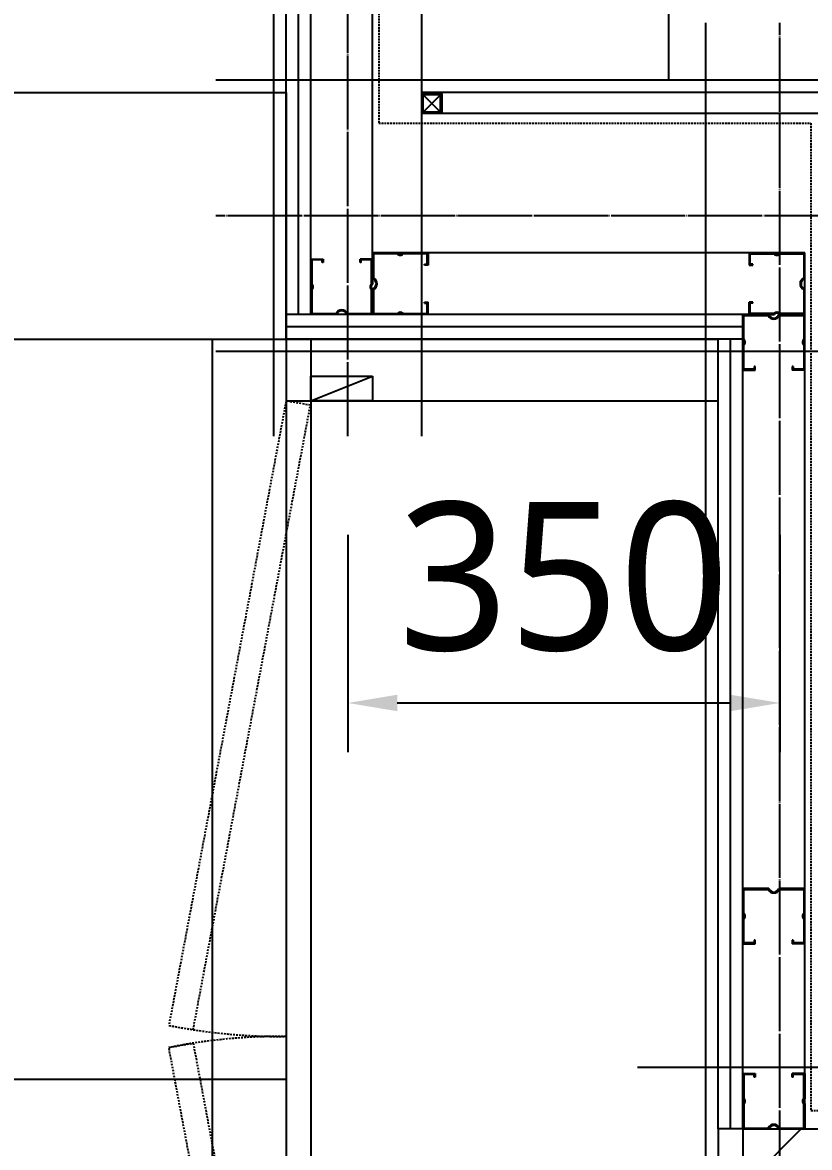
# Model space of a CAD drawing. Extents: x 42284 to 53516, y 22095 to 40513.
# Drawn here: x 47937 to 48575, y 26589 to 27500 of the extents above; entities that cross this region are included whole.
import ezdxf

# ---------------------------------------------------------------- set-up
doc = ezdxf.new("R2010")
doc.units = 0
doc.header["$MEASUREMENT"] = 0
for name, pattern in [('UP-ADD-LT-1', [62, 60, -1, 0, -1]), ('UP-ADD-LT-3', [2.5, 1.5, -1]), ('UP-ADD-LT-5', [2.3, 1.5, -0.8])]:
    doc.linetypes.add(name, pattern=pattern)
for name, color, linetype in [('25B_A-CEN', 1, 'UP-ADD-LT-1'), ('25B_A-ETC', 7, 'Continuous'), ('25B_A-FIN', 8, 'Continuous'), ('25B_A-MC', 171, 'Continuous'), ('25B_A-TILE', 253, 'Continuous'), ('25B_A-WALB', 3, 'Continuous'), ('25B_AA-EL-PCN4', 4, 'Continuous'), ('25B_AA-XXXX-PATT', 8, 'Continuous'), ('25B_DIM', 7, 'Continuous'), ('25B_X-25$0$AA-DETL-PCN9', 9, 'Continuous'), ('25B_X-25$0$AA-FFXM-SANI', 4, 'Continuous'), ('25B_X-25$0$AA-XXXX-FUR', 8, 'Continuous')]:
    doc.layers.add(name, color=color, linetype=linetype)
doc.styles.add('UP-A31-REDRAW', font='malgun.ttf')
doc.dimstyles.new('ISO-25', dxfattribs={"dimtxt": 2.5, "dimasz": 2.5, "dimexe": 1.25, "dimexo": 0.625, "dimtad": 1, "dimdsep": 46, "dimtxsty": 'Standard', "dimcen": 2.5, "dimadec": 0, "dimazin": 0, "dimtfac": 1, "dimtmove": 0, "dimatfit": 3, "dimfxl": 1, "dimarcsym": 0})

# ---------------------------------------------------------------- blocks, each defined once
blk = doc.blocks.new('*D45')
at = {"layer": '25B_DIM', "color": 7, "lineweight": -2, "transparency": 16777216}
for p, q in [((48200.87, 27084.99), (48200.87, 26908.8)), ((48550.87, 27084.99), (48550.87, 26908.8)), ((48240.87, 26948.8), (48510.87, 26948.8))]:
    blk.add_line(p, q, dxfattribs=at)
at = {"layer": '25B_DIM', "color": 7, "transparency": 16777216}
for points in [[(48240.87, 26955.47), (48240.87, 26942.14), (48200.87, 26948.8)], [(48510.87, 26955.47), (48510.87, 26942.14), (48550.87, 26948.8)]]:
    blk.add_solid(points, dxfattribs=at)
at = {"layer": 'Defpoints', "color": 0, "transparency": 16777216}
for p in [(48200.87, 27164.99), (48550.87, 27164.99), (48550.87, 26948.8)]:
    blk.add_point(p, dxfattribs=at)
at = {"layer": '25B_DIM', "color": 3, "transparency": 16777216, "insert": (48375.87, 27050.8), "char_height": 120, "attachment_point": 5, "style": 'UP-A31-REDRAW'}
blk.add_mtext('350', dxfattribs=at)

msp = doc.modelspace()

# ---------------------------------------------------------------- hatches: boundary and pattern name
at = {"layer": '25B_AA-XXXX-PATT'}
h = msp.add_hatch(dxfattribs=at)
h.set_pattern_fill('_USER', color=256, scale=60, angle=45, style=0, pattern_type=0)
h.set_pattern_definition([(45, (46120.87, 25683.684), (-42.4264, 42.4264), [])])
h.paths.add_polyline_path([(48610.87, 26513.56), (48610.87, 26093.56), (48520.87, 26093.56), (48520.87, 26603.56), (49640.87, 26603.56), (49640.87, 26513.56)])

# ---------------------------------------------------------------- linework, layer by layer
at = {"layer": '25B_A-CEN'}
for p, q in [((48200.87, 27165), (48200.87, 29089.04)), ((48550.87, 26558.56), (48550.87, 27499.9)), ((48660.31, 27343.56), (48093.88, 27343.56))]:
    msp.add_line(p, q, dxfattribs=at)
at = {"layer": '25B_A-ETC', "color": 8, "linetype": 'Continuous'}
for p, q in [((48150.87, 27243.56), (48150.87, 27553.56)), ((48160.87, 27263.56), (48160.87, 27553.56)), ((48170.87, 27263.56), (48170.87, 27553.56)), ((48220.87, 27313.56), (48220.87, 27553.56)), ((48275.87, 27427.56), (48261.87, 27427.56)), ((48570.87, 27313.56), (48220.87, 27313.56)), ((48570.87, 26603.56), (48570.87, 27313.56)), ((48520.87, 27263.56), (48150.87, 27263.56)), ((48520.87, 26603.56), (48520.87, 27263.56)), ((48520.87, 27253.56), (48150.87, 27253.56)), ((48520.87, 27243.56), (48150.87, 27243.56)), ((48500.87, 26603.56), (48500.87, 27243.56)), ((48500.87, 26603.56), (48500.87, 27243.56)), ((48510.87, 26603.56), (48510.87, 27243.56)), ((48520.87, 26603.56), (48500.87, 26603.56))]:
    msp.add_line(p, q, dxfattribs=at)
for points in [[(48600.87, 27443.56), (48260.87, 27443.56)], [(48275.87, 27441.56), (48261.87, 27441.56), (48275.87, 27427.56), (48275.87, 27441.56), (48261.87, 27427.56), (48261.87, 27441.56)], [(48600.87, 27426.56), (48260.87, 27426.56)]]:
    msp.add_lwpolyline(points, dxfattribs=at)
msp.add_lwpolyline([(48260.87, 27426.56), (48260.87, 27442.56), (48276.87, 27442.56), (48276.87, 27426.56)], close=True, dxfattribs=at)
at = {"layer": '25B_A-FIN'}
for p, q in [((48150.87, 27243.56), (48150.87, 26113.56)), ((48150.87, 27243.56), (48500.87, 27243.56)), ((48170.87, 27243.56), (48170.87, 26113.56)), ((48150.87, 27193.56), (48500.87, 27193.56)), ((48500.87, 26603.56), (48500.87, 26093.56))]:
    msp.add_line(p, q, dxfattribs=at)
at = {"layer": '25B_A-MC'}
for p, q in [((48140.87, 27165), (48140.87, 29089.04)), ((48260.87, 27165), (48260.87, 29089.04)), ((48490.87, 25683.68), (48490.87, 27499.9)), ((48660.31, 27453.56), (48093.88, 27453.56)), ((48660.31, 27233.56), (48093.88, 27233.56)), ((48435.43, 26653.56), (49740.87, 26653.56))]:
    msp.add_line(p, q, dxfattribs=at)
at = {"layer": '25B_A-TILE'}
for p, q in [((48460.87, 27453.56), (48460.87, 28903.56)), ((46890.87, 27443.56), (48150.87, 27443.56)), ((48150.87, 27443.56), (48150.87, 27243.56)), ((48090.87, 27243.56), (48090.87, 26113.56)), ((48150.87, 26643.56), (46890.87, 26643.56))]:
    msp.add_line(p, q, dxfattribs=at)
at = {"layer": '25B_A-WALB'}
for q in [(49640.87, 26603.56), (48520.87, 26093.56)]:
    msp.add_line((48520.87, 26603.56), q, dxfattribs=at)
at = {"layer": '25B_AA-EL-PCN4'}
msp.add_line((46890.87, 27243.56), (48150.87, 27243.56), dxfattribs=at)
at = {"layer": '25B_X-25$0$AA-DETL-PCN9', "color": 8}
for p, q in [((48170.87, 27308.56), (48170.87, 27288.06)), ((48170.87, 27288.06), (48170.87, 27308.56)), ((48170.87, 27308.56), (48180.87, 27308.56)), ((48180.07, 27307.81), (48171.67, 27307.81)), ((48171.67, 27307.81), (48171.67, 27288.45)), ((48180.07, 27305.61), (48180.07, 27307.81)), ((48180.87, 27305.61), (48180.07, 27305.61)), ((48180.87, 27308.56), (48180.87, 27305.61)), ((48220.87, 27308.56), (48210.87, 27308.56)), ((48210.87, 27305.61), (48210.87, 27308.56)), ((48211.67, 27305.61), (48210.87, 27305.61)), ((48220.07, 27307.81), (48211.67, 27307.81)), ((48211.67, 27305.61), (48211.67, 27307.81)), ((48220.07, 27288.45), (48220.07, 27307.81)), ((48220.87, 27313.56), (48241.37, 27313.56)), ((48220.87, 27292.56), (48220.87, 27313.56)), ((48220.87, 27308.56), (48220.87, 27288.11)), ((48240.98, 27312.76), (48221.67, 27312.76)), ((48221.67, 27312.76), (48221.67, 27293.11)), ((48265.87, 27313.56), (48245.37, 27313.56)), ((48245.37, 27313.56), (48265.87, 27313.56)), ((48265.11, 27312.76), (48245.76, 27312.76)), ((48265.11, 27304.36), (48265.11, 27312.76)), ((48265.87, 27313.56), (48265.87, 27303.56)), ((48525.87, 27313.56), (48546.37, 27313.56)), ((48546.37, 27313.56), (48525.87, 27313.56)), ((48525.87, 27313.56), (48525.87, 27303.56)), ((48526.63, 27304.36), (48526.63, 27312.76)), ((48526.63, 27312.76), (48545.98, 27312.76)), ((48570.87, 27313.56), (48550.37, 27313.56)), ((48550.76, 27312.76), (48570.07, 27312.76)), ((48570.07, 27312.76), (48570.07, 27293.11)), ((48570.87, 27292.56), (48570.87, 27313.56)), ((48262.91, 27303.56), (48262.91, 27304.36)), ((48262.91, 27304.36), (48265.11, 27304.36)), ((48265.87, 27303.56), (48262.91, 27303.56)), ((48525.87, 27303.56), (48528.83, 27303.56)), ((48528.83, 27304.36), (48526.63, 27304.36)), ((48528.83, 27303.56), (48528.83, 27304.36)), ((48170.87, 27263.56), (48170.87, 27284.06)), ((48171.67, 27283.67), (48171.67, 27264.36)), ((48220.07, 27264.36), (48220.07, 27283.67)), ((48220.87, 27263.56), (48220.87, 27284.56)), ((48220.87, 27284.11), (48220.87, 27263.56)), ((48221.67, 27284.01), (48221.67, 27264.36)), ((48570.07, 27284.01), (48570.07, 27264.36)), ((48570.87, 27263.56), (48570.87, 27284.56)), ((48262.91, 27272.76), (48262.91, 27273.56)), ((48262.91, 27273.56), (48265.87, 27273.56)), ((48262.91, 27272.76), (48265.11, 27272.76)), ((48265.11, 27264.36), (48265.11, 27272.76)), ((48265.87, 27263.56), (48265.87, 27273.56)), ((48525.87, 27263.56), (48525.87, 27273.56)), ((48528.83, 27273.56), (48525.87, 27273.56)), ((48526.63, 27264.36), (48526.63, 27272.76)), ((48528.83, 27272.76), (48526.63, 27272.76)), ((48528.83, 27272.76), (48528.83, 27273.56)), ((48191.87, 27263.56), (48170.87, 27263.56)), ((48171.67, 27264.36), (48191.32, 27264.36)), ((48220.87, 27263.56), (48199.87, 27263.56)), ((48200.42, 27264.36), (48220.07, 27264.36)), ((48241.41, 27263.56), (48220.87, 27263.56)), ((48221.67, 27264.36), (48240.98, 27264.36)), ((48265.87, 27263.56), (48245.41, 27263.56)), ((48245.76, 27264.36), (48265.11, 27264.36)), ((48520.87, 27263.56), (48520.87, 27243.06)), ((48541.87, 27263.56), (48520.87, 27263.56)), ((48521.67, 27243.45), (48521.67, 27262.76)), ((48521.67, 27262.76), (48541.32, 27262.76)), ((48525.87, 27263.56), (48546.33, 27263.56)), ((48545.98, 27264.36), (48526.63, 27264.36)), ((48570.87, 27263.56), (48549.87, 27263.56)), ((48550.33, 27263.56), (48570.87, 27263.56)), ((48550.42, 27262.76), (48570.07, 27262.76)), ((48570.07, 27264.36), (48550.76, 27264.36)), ((48570.07, 27262.76), (48570.07, 27243.45)), ((48570.87, 27243.02), (48570.87, 27263.56)), ((48520.87, 27218.56), (48520.87, 27239.06)), ((48520.87, 27239.06), (48520.87, 27218.56)), ((48521.67, 27219.32), (48521.67, 27238.67)), ((48570.07, 27238.67), (48570.07, 27219.32)), ((48570.87, 27218.56), (48570.87, 27239.02)), ((48520.87, 27218.56), (48530.87, 27218.56)), ((48530.07, 27219.32), (48521.67, 27219.32)), ((48530.87, 27221.52), (48530.07, 27221.52)), ((48530.07, 27221.52), (48530.07, 27219.32)), ((48530.87, 27218.56), (48530.87, 27221.52)), ((48561.67, 27221.52), (48560.87, 27221.52)), ((48560.87, 27221.52), (48560.87, 27218.56)), ((48570.87, 27218.56), (48560.87, 27218.56)), ((48561.67, 27221.52), (48561.67, 27219.32)), ((48570.07, 27219.32), (48561.67, 27219.32)), ((48520.87, 26798.56), (48520.87, 26778.06)), ((48541.87, 26798.56), (48520.87, 26798.56)), ((48521.67, 26778.45), (48521.67, 26797.76)), ((48521.67, 26797.76), (48541.32, 26797.76)), ((48570.87, 26798.56), (48549.87, 26798.56)), ((48550.42, 26797.76), (48570.07, 26797.76)), ((48570.07, 26797.76), (48570.07, 26778.45)), ((48570.87, 26778.02), (48570.87, 26798.56)), ((48520.87, 26753.56), (48520.87, 26774.06)), ((48520.87, 26774.06), (48520.87, 26753.56)), ((48521.67, 26754.32), (48521.67, 26773.67)), ((48570.07, 26773.67), (48570.07, 26754.32)), ((48570.87, 26753.56), (48570.87, 26774.02)), ((48520.87, 26753.56), (48530.87, 26753.56)), ((48530.07, 26754.32), (48521.67, 26754.32)), ((48530.87, 26756.52), (48530.07, 26756.52)), ((48530.07, 26756.52), (48530.07, 26754.32)), ((48530.87, 26753.56), (48530.87, 26756.52)), ((48561.67, 26756.52), (48560.87, 26756.52)), ((48560.87, 26756.52), (48560.87, 26753.56)), ((48570.87, 26753.56), (48560.87, 26753.56)), ((48561.67, 26756.52), (48561.67, 26754.32)), ((48570.07, 26754.32), (48561.67, 26754.32)), ((48520.87, 26648.56), (48520.87, 26628.06)), ((48520.87, 26628.06), (48520.87, 26648.56)), ((48520.87, 26648.56), (48530.87, 26648.56)), ((48530.87, 26648.56), (48530.87, 26645.61)), ((48570.87, 26648.56), (48560.87, 26648.56)), ((48560.87, 26645.61), (48560.87, 26648.56)), ((48570.87, 26648.56), (48570.87, 26628.11)), ((48530.07, 26647.81), (48521.67, 26647.81)), ((48521.67, 26647.81), (48521.67, 26628.45)), ((48530.07, 26645.61), (48530.07, 26647.81)), ((48530.87, 26645.61), (48530.07, 26645.61)), ((48561.67, 26645.61), (48560.87, 26645.61)), ((48570.07, 26647.81), (48561.67, 26647.81)), ((48561.67, 26645.61), (48561.67, 26647.81)), ((48570.07, 26628.45), (48570.07, 26647.81)), ((48520.87, 26603.56), (48520.87, 26624.06)), ((48521.67, 26623.67), (48521.67, 26604.36)), ((48570.07, 26604.36), (48570.07, 26623.67)), ((48570.87, 26624.11), (48570.87, 26603.56)), ((48541.87, 26603.56), (48520.87, 26603.56)), ((48521.67, 26604.36), (48541.32, 26604.36)), ((48570.87, 26603.56), (48549.87, 26603.56)), ((48550.42, 26604.36), (48570.07, 26604.36))]:
    msp.add_line(p, q, dxfattribs=at)
for centre, radius, start, end in [((48243.37, 27314.91), 3.21, 221.90454, 318.09546), ((48243.37, 27314.91), 2.41, 213.89126, 326.10874), ((48548.37, 27314.91), 3.21, 221.90454, 318.09546), ((48548.37, 27314.91), 2.41, 213.89126, 326.10874), ((48169.53, 27286.06), 2.41, 303.89126, 56.10874), ((48169.53, 27286.06), 3.21, 311.90454, 48.09546), ((48222.21, 27286.06), 3.21, 131.90454, 228.09546), ((48222.21, 27286.11), 2.41, 123.89126, 236.10874), ((48219.63, 27288.56), 4.19, 287.18474, 72.81526), ((48219.63, 27288.56), 4.99, 294.10919, 65.89081), ((48572.11, 27288.56), 4.99, 114.10919, 245.89081), ((48572.11, 27288.56), 4.19, 107.18474, 252.81526), ((48195.87, 27262.33), 4.99, 24.10919, 155.89081), ((48195.87, 27262.33), 4.19, 17.18474, 162.81526), ((48243.37, 27262.22), 3.21, 41.90454, 138.09546), ((48243.41, 27262.22), 2.41, 33.89126, 146.10874), ((48545.87, 27264.8), 4.99, 204.10919, 335.89081), ((48545.87, 27264.8), 4.19, 197.18474, 342.81526), ((48548.37, 27262.22), 3.21, 41.90454, 138.09546), ((48548.33, 27262.22), 2.41, 33.89126, 146.10874), ((48519.53, 27241.06), 2.41, 303.89126, 56.10874), ((48519.53, 27241.06), 3.21, 311.90454, 48.09546), ((48572.21, 27241.06), 3.21, 131.90454, 228.09546), ((48572.21, 27241.02), 2.41, 123.89126, 236.10874), ((48545.87, 26799.8), 4.99, 204.10919, 335.89081), ((48545.87, 26799.8), 4.19, 197.18474, 342.81526), ((48519.53, 26776.06), 2.41, 303.89126, 56.10874), ((48519.53, 26776.06), 3.21, 311.90454, 48.09546), ((48572.21, 26776.06), 3.21, 131.90454, 228.09546), ((48572.21, 26776.02), 2.41, 123.89126, 236.10874), ((48519.53, 26626.06), 2.41, 303.89126, 56.10874), ((48519.53, 26626.06), 3.21, 311.90454, 48.09546), ((48572.21, 26626.06), 3.21, 131.90454, 228.09546), ((48572.21, 26626.11), 2.41, 123.89126, 236.10874), ((48545.87, 26602.33), 4.99, 24.10919, 155.89081), ((48545.87, 26602.33), 4.19, 17.18474, 162.81526)]:
    msp.add_arc(centre, radius, start, end, dxfattribs=at)
at = {"layer": '25B_X-25$0$AA-FFXM-SANI', "color": 8, "linetype": 'UP-ADD-LT-5'}
msp.add_lwpolyline([(48225.87, 28938.56), (48225.87, 27418.56), (48575.87, 27418.56), (48575.87, 26618.56), (49595.87, 26618.56), (49595.87, 28938.56)], close=True, dxfattribs=at)
at = {"layer": '25B_X-25$0$AA-XXXX-FUR', "color": 1, "linetype": 'ByBlock', "ltscale": 2, "extrusion": (0, 0, -1)}
msp.add_line((48170.87, 27193.56), (48220.87, 27213.56), dxfattribs=at)
msp.add_lwpolyline([(-48220.87, 27213.56), (-48220.87, 27193.56), (-48170.87, 27193.56), (-48170.87, 27213.56)], close=True, dxfattribs=at)
at = {"layer": '25B_X-25$0$AA-XXXX-FUR', "linetype": 'UP-ADD-LT-3'}
for points in [[(48170.57, 27190.09), (48150.87, 27193.56), (48055.9, 26687.46), (48075.6, 26684)], [(48170.57, 26167.04), (48150.87, 26163.56), (48055.9, 26669.66), (48075.6, 26673.13)]]:
    msp.add_lwpolyline(points, close=True, dxfattribs=at)
for centre, start, end in [((48146.76, 27145.78), 258.7865, 270.50388), ((48146.76, 26211.35), 89.49612, 101.2135)]:
    msp.add_arc(centre, 467.23, start, end, dxfattribs=at)

# ---------------------------------------------------------------- dimensions: what is measured, and where the dimension line sits
at = {"layer": '25B_DIM'}
dim = msp.add_linear_dim(base=(48550.87, 26948.8), p1=(48200.87, 27164.99), p2=(48550.87, 27164.99), dimstyle='ISO-25', override={"dimscale": 40, "dimtxt": 3, "dimasz": 1, "dimexe": 1, "dimexo": 2, "dimgap": 1, "dimdec": 0, "dimlfac": 1, "dimtxsty": 'UP-A31-REDRAW', "dimclrd": 7, "dimclre": 7, "dimclrt": 3}, dxfattribs=at)
dim.commit()
dim.dimension.update_dxf_attribs({"geometry": '*D45', "text_midpoint": (48375.87, 26948.8), "dimtype": 128})

doc.saveas('drawing.dxf')
